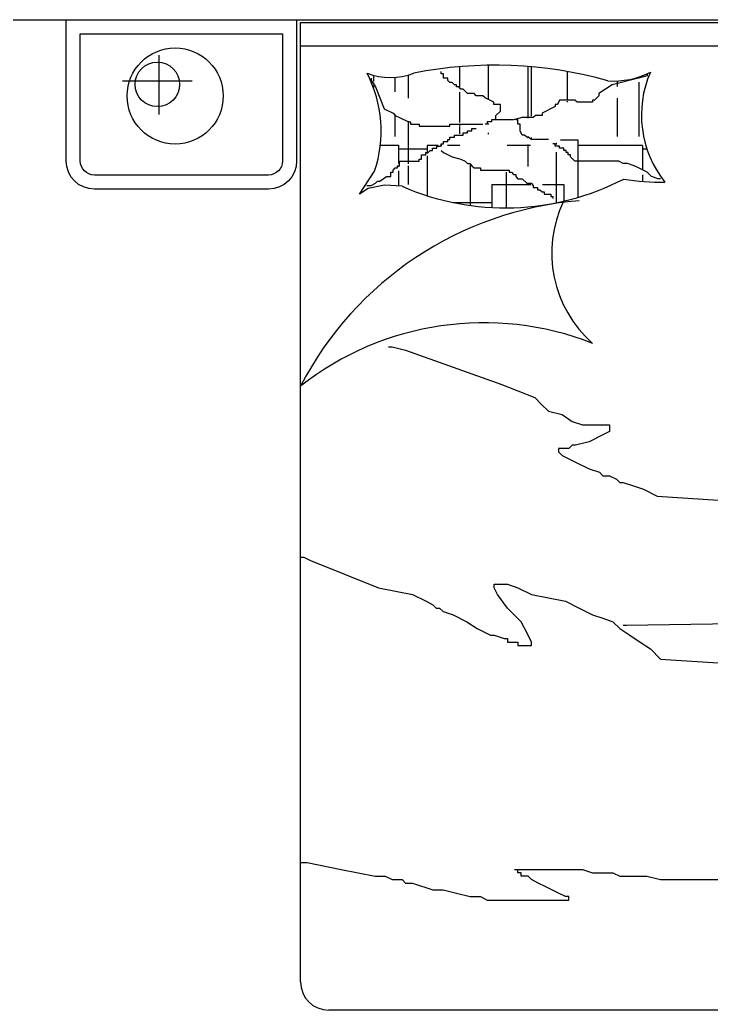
# Model space of a CAD drawing. Header units: inches. Extents: x 9.7 to 52.2, y 13.1 to 37.9.
# Drawn here: x 43.298 to 44.768, y 22.905 to 25.011 of the extents above; entities that cross this region are included whole.
import ezdxf

# ---------------------------------------------------------------- set-up
doc = ezdxf.new("R2010")
doc.units = ezdxf.units.IN
doc.header["$MEASUREMENT"] = 0
for name, color, linetype in [('02', 2, 'Continuous'), ('1', 1, 'Continuous'), ('8', 8, 'Continuous')]:
    doc.layers.add(name, color=color, linetype=linetype)

msp = doc.modelspace()

# ---------------------------------------------------------------- hatches: boundary and pattern name
at = {"layer": '8'}
h = msp.add_hatch(dxfattribs=at)
h.set_pattern_fill('AR-RSHKE', color=256, scale=0.0006000000000000001, angle=89.99999999999997, style=0)
h.set_pattern_definition([(1.141148232392281e-14, (25.251210060037, 33.15617860860151), (0.3886200000000002, -0.1828799999999998), [0.09144000000000001, -0.0762, 0.10668, -0.04572, 0.13716, -0.06095999999999999]), (1.141148232392281e-14, (25.34265006014265, 33.14855860861211), (0.3886200000000002, -0.1828799999999998), [0.0762, -0.28956, 0.06095999999999999, -0.09144000000000001]), (1.141148232392281e-14, (25.52553006012112, 33.16760860860016), (0.3886200000000002, -0.1828799999999998), [0.04572, -0.47244]), (270, (25.251210060037, 33.15617860860151), (-0.12954, -0.1828800000000001), [0.17526, -0.55626]), (270, (25.34265006014265, 33.15617860860151), (-0.12954, -0.1828800000000001), [0.17145, -0.5600700000000001]), (270, (25.41885006015308, 33.15617860860151), (-0.12954, -0.1828800000000001), [0.16002, -0.5715]), (270, (25.52553006012112, 33.16760860860016), (-0.12954, -0.1828800000000001), [0.17526, -0.55626]), (270, (25.57125006017394, 33.16760860860016), (-0.12954, -0.1828800000000001), [0.17526, -0.55626]), (270, (25.70841006009959, 33.15617860860151), (-0.12954, -0.1828800000000001), [0.16764, -0.56388])])
edge = h.paths.add_edge_path()
edge.add_arc((44.84833360539869, 24.80821382537328), 0.22898717156416, 156.4955761340644, 218.5328543897972)
edge.add_arc((44.66248632508449, 25.15001146787039), 0.4844948765050229, 260.41640898524986, 270.7949399947196, ccw=False)
edge.add_arc((44.33009624697387, 25.15765964265232), 0.5467743234343024, 246.3558376614891, 297.41214164755365, ccw=False)
edge.add_line((44.11080954742737, 24.65678490361391), (44.07331298624285, 24.65887133026921))
edge.add_line((44.07331298624285, 24.65887133026921), (44.03856310906939, 24.65192832491379))
edge.add_line((44.03856310906939, 24.65192832491379), (44.02002979984626, 24.64035672322574))
edge.add_line((44.02002979984626, 24.64035672322574), (44.05246306007847, 24.6889576128808))
edge.add_arc((43.79958290846206, 24.77404551194126), 0.2668113970861394, 341.403190127787, 387.5004724384931)
edge.add_arc((44.08605456638269, 25.02480026247871), 0.1369328802644937, 248.6698906550496, 291.3301093449504)
edge.add_arc((44.30806161167219, 24.02877502525302), 0.8853792980309607, 74.27644008977182, 101.2150347742093, ccw=False)
edge.add_arc((44.55995301047459, 25.05238060634951), 0.1717734835194658, 266.0084961355305, 297.1532627849878)
edge = h.paths.add_edge_path(flags=16)
edge.add_line((44.19392967137627, 24.89592806215591), (44.19392967137627, 24.90057986317628))
edge.add_line((44.19858616224609, 24.89592806215591), (44.19392967137627, 24.89592806215591))
edge.add_line((44.19858616224609, 24.88662446011516), (44.19858616224609, 24.89592806215591))
edge.add_line((44.20789914421857, 24.88662446011516), (44.19858616224609, 24.88662446011516))
edge.add_line((44.20789914421857, 24.88197265909479), (44.20789914421857, 24.88662446011516))
edge.add_line((44.21255563532122, 24.87732085805986), (44.20789914421857, 24.88197265909479))
edge.add_line((44.21721212619104, 24.87732085805986), (44.21255563532122, 24.87732085805986))
edge.add_line((44.22186849296212, 24.87266905703949), (44.21721212619104, 24.87732085805986))
edge.add_line((44.22652498383194, 24.87266905703949), (44.22186849296212, 24.87266905703949))
edge.add_line((44.22652498383194, 24.86801725601912), (44.22652498383194, 24.87266905703949))
edge.add_line((44.23118147493459, 24.86801725601912), (44.22652498383194, 24.86801725601912))
edge.add_line((44.23583796580441, 24.86336545499875), (44.23118147493459, 24.86801725601912))
edge.add_line((44.24049445690707, 24.86336545499875), (44.23583796580441, 24.86336545499875))
edge.add_line((44.24980743887954, 24.854061852958), (44.24049445690707, 24.86336545499875))
edge.add_line((44.26377691172183, 24.854061852958), (44.24980743887954, 24.854061852958))
edge.add_line((44.26843340282448, 24.84941005193763), (44.26377691172183, 24.854061852958))
edge.add_line((44.2824027513352, 24.84941005193763), (44.26843340282448, 24.84941005193763))
edge.add_line((44.28705924220503, 24.84475825091726), (44.2824027513352, 24.84941005193763))
edge.add_line((44.30568520614997, 24.83545464887651), (44.28705924220503, 24.84475825091726))
edge.add_line((44.30568520614997, 24.83080284785614), (44.30568520614997, 24.83545464887651))
edge.add_line((44.31965467922509, 24.83080284785614), (44.30568520614997, 24.83080284785614))
edge.add_line((44.31965467922509, 24.81684744478047), (44.31965467922509, 24.83080284785614))
edge.add_line((44.31034169725262, 24.80754384273972), (44.31965467922509, 24.81684744478047))
edge.add_line((44.31034169725262, 24.79824024069898), (44.31034169725262, 24.80754384273972))
edge.add_line((44.43141021423161, 24.6354271310622), (44.43141021423161, 24.63077533004183))
edge.add_line((44.42675372312896, 24.6354271310622), (44.43141021423161, 24.6354271310622))
edge.add_line((44.42675372312896, 24.64007893208258), (44.42675372312896, 24.6354271310622))
edge.add_line((44.41278425028667, 24.64007893208258), (44.42675372312896, 24.64007893208258))
edge.add_line((44.41278425028667, 24.64473073310295), (44.41278425028667, 24.64007893208258))
edge.add_line((44.40812775918402, 24.64473073310295), (44.41278425028667, 24.64473073310295))
edge.add_line((44.4034712683142, 24.64938253412332), (44.40812775918402, 24.64473073310295))
edge.add_line((44.39881477721155, 24.64938253412332), (44.4034712683142, 24.64938253412332))
edge.add_line((44.39881477721155, 24.6540343351437), (44.39881477721155, 24.64938253412332))
edge.add_line((44.38950191957064, 24.6540343351437), (44.39881477721155, 24.6540343351437))
edge.add_line((44.38950191957064, 24.65868613616407), (44.38950191957064, 24.6540343351437))
edge.add_line((44.38484542870082, 24.66333793718444), (44.38950191957064, 24.65868613616407))
edge.add_line((44.37553244672835, 24.66333793718444), (44.38484542870082, 24.66333793718444))
edge.add_line((44.36621946475588, 24.67264153922519), (44.37553244672835, 24.66333793718444))
edge.add_line((44.35690648278341, 24.67264153922519), (44.36621946475588, 24.67264153922519))
edge.add_line((44.35224999168076, 24.67729334024556), (44.35690648278341, 24.67264153922519))
edge.add_line((44.35224999168076, 24.68194514126593), (44.35224999168076, 24.67729334024556))
edge.add_line((44.34759350081094, 24.68194514126593), (44.35224999168076, 24.68194514126593))
edge.add_line((44.34293700970829, 24.6865969422863), (44.34759350081094, 24.68194514126593))
edge.add_line((44.33828051883847, 24.6865969422863), (44.34293700970829, 24.6865969422863))
edge.add_line((44.33828051883847, 24.69124874330668), (44.33828051883847, 24.6865969422863))
edge.add_line((44.27774638479695, 24.69124874330668), (44.33828051883847, 24.69124874330668))
edge.add_line((44.27774638479695, 24.69590054432705), (44.27774638479695, 24.69124874330668))
edge.add_line((44.26377691172183, 24.69590054432705), (44.27774638479695, 24.69590054432705))
edge.add_line((44.25912042085201, 24.7005524192566), (44.26377691172183, 24.69590054432705))
edge.add_line((44.25446392974936, 24.70520422027697), (44.25912042085201, 24.7005524192566))
edge.add_line((44.24980743887954, 24.70520422027697), (44.25446392974936, 24.70520422027697))
edge.add_line((44.24515094777689, 24.70985602129734), (44.24980743887954, 24.70520422027697))
edge.add_line((44.23583796580441, 24.71450782231772), (44.24515094777689, 24.70985602129734))
edge.add_line((44.21721212619104, 24.71915962333809), (44.23583796580441, 24.71450782231772))
edge.add_line((44.19858616224609, 24.72846322537884), (44.21721212619104, 24.71915962333809))
edge.add_line((44.19392967137627, 24.73311502639921), (44.19858616224609, 24.72846322537884))
edge.add_line((44.35690648278341, 24.79824024069898), (44.35224999168076, 24.79824024069898))
edge.add_line((44.35690648278341, 24.78893663865823), (44.35690648278341, 24.79824024069898))
edge.add_line((44.36156297365323, 24.78893663865823), (44.35690648278341, 24.78893663865823))
edge.add_line((44.36156297365323, 24.77498123559711), (44.36156297365323, 24.78893663865823))
edge.add_line((44.36621946475588, 24.76567763355637), (44.36156297365323, 24.77498123559711))
edge.add_line((44.3708759556257, 24.76567763355637), (44.36621946475588, 24.76567763355637))
edge.add_line((44.37553244672835, 24.761025832536), (44.3708759556257, 24.76567763355637))
edge.add_line((44.38018893759817, 24.761025832536), (44.37553244672835, 24.761025832536))
edge.add_line((44.38484542870082, 24.75637403151562), (44.38018893759817, 24.761025832536))
edge.add_line((44.42209723225914, 24.75637403151562), (44.38484542870082, 24.75637403151562))
edge.add_line((44.29171573330768, 24.78893663865823), (44.28705924220503, 24.78893663865823))
edge.add_line((44.29171573330768, 24.7935884396786), (44.29171573330768, 24.78893663865823))
edge.add_line((44.30102871528015, 24.7935884396786), (44.29171573330768, 24.7935884396786))
edge.add_line((44.30102871528015, 24.79824024069898), (44.30102871528015, 24.7935884396786))
edge.add_line((44.34759350081094, 24.79824024069898), (44.30102871528015, 24.79824024069898))
edge.add_line((44.36621946475588, 24.80289204171935), (44.34759350081094, 24.79824024069898))
edge.add_line((44.38950191957064, 24.80289204171935), (44.36621946475588, 24.80289204171935))
edge.add_line((44.39415841067329, 24.80754384273972), (44.38950191957064, 24.80289204171935))
edge.add_line((44.40812775918402, 24.80754384273972), (44.39415841067329, 24.80754384273972))
edge.add_line((44.40812775918402, 24.8121956437601), (44.40812775918402, 24.80754384273972))
edge.add_line((44.43606670510143, 24.82615104683576), (44.40812775918402, 24.8121956437601))
edge.add_line((44.43606670510143, 24.83080284785614), (44.43606670510143, 24.82615104683576))
edge.add_line((44.44072319620408, 24.83080284785614), (44.43606670510143, 24.83080284785614))
edge.add_line((44.4453796870739, 24.84010644989688), (44.44072319620408, 24.83080284785614))
edge.add_line((44.47797499952957, 24.84010644989688), (44.4453796870739, 24.84010644989688))
edge.add_line((44.48263149063222, 24.83545464887651), (44.47797499952957, 24.84010644989688))
edge.add_line((44.51522680308789, 24.83545464887651), (44.48263149063222, 24.83545464887651))
edge.add_line((44.51522680308789, 24.84010644989688), (44.51522680308789, 24.83545464887651))
edge.add_line((44.51988329419054, 24.84010644989688), (44.51522680308789, 24.84010644989688))
edge.add_line((44.52919627616301, 24.84941005193763), (44.51988329419054, 24.84010644989688))
edge.add_line((44.52919627616301, 24.854061852958), (44.52919627616301, 24.84941005193763))
edge.add_line((44.55713522208043, 24.87266905703949), (44.52919627616301, 24.854061852958))
edge.add_line((44.61301298935086, 24.88662446011516), (44.55713522208043, 24.87266905703949))
edge.add_line((44.6316389532958, 24.89127626113553), (44.61301298935086, 24.88662446011516))
edge.add_line((44.6316389532958, 24.89592806215591), (44.6316389532958, 24.89127626113553))
edge.add_line((44.43606670510143, 24.74707042947488), (44.43141021423161, 24.74707042947488))
edge.add_line((44.43606670510143, 24.74241862845451), (44.43606670510143, 24.74707042947488))
edge.add_line((44.4453796870739, 24.74241862845451), (44.43606670510143, 24.74241862845451))
edge.add_line((44.4453796870739, 24.73776682741958), (44.4453796870739, 24.74241862845451))
edge.add_line((44.45469266904637, 24.73776682741958), (44.4453796870739, 24.73776682741958))
edge.add_line((44.45469266904637, 24.73311502639921), (44.45469266904637, 24.73776682741958))
edge.add_line((44.45934903558463, 24.73311502639921), (44.45469266904637, 24.73311502639921))
edge.add_line((44.45934903558463, 24.72846322537884), (44.45934903558463, 24.73311502639921))
edge.add_line((44.46400552668728, 24.72846322537884), (44.45934903558463, 24.72846322537884))
edge.add_line((44.46400552668728, 24.72381142435846), (44.46400552668728, 24.72846322537884))
edge.add_line((44.4686620175571, 24.72381142435846), (44.46400552668728, 24.72381142435846))
edge.add_line((44.4686620175571, 24.71915962333809), (44.4686620175571, 24.72381142435846))
edge.add_line((44.47797499952957, 24.70985602129734), (44.4686620175571, 24.71915962333809))
edge.add_line((44.57110469492272, 24.70985602129734), (44.47797499952957, 24.70985602129734))
edge.add_line((44.58041755256362, 24.70520422027697), (44.57110469492272, 24.70985602129734))
edge.add_line((44.58973053453609, 24.70520422027697), (44.58041755256362, 24.70520422027697))
edge.add_line((44.60370000761122, 24.7005524192566), (44.58973053453609, 24.70520422027697))
edge.add_line((44.61301298935086, 24.69590054432705), (44.60370000761122, 24.7005524192566))
edge.add_line((44.6316389532958, 24.6865969422863), (44.61301298935086, 24.69590054432705))
edge.add_line((44.63629532006689, 24.68194514126593), (44.6316389532958, 24.6865969422863))
edge.add_line((44.64095181093671, 24.67729334024556), (44.63629532006689, 24.68194514126593))
edge.add_line((44.65492128401183, 24.67264153922519), (44.64095181093671, 24.67729334024556))
edge.add_line((44.65957777488165, 24.67264153922519), (44.65492128401183, 24.67264153922519))
edge.add_line((44.21255563532122, 24.78893663865823), (44.2824027513352, 24.78893663865823))
edge.add_line((44.21255563532122, 24.78428483763786), (44.21255563532122, 24.78893663865823))
edge.add_line((44.14736488584548, 24.78428483763786), (44.21255563532122, 24.78428483763786))
edge.add_line((44.14736488584548, 24.78893663865823), (44.14736488584548, 24.78428483763786))
edge.add_line((44.12873892190054, 24.78893663865823), (44.14736488584548, 24.78893663865823))
edge.add_line((44.12873892190054, 24.7935884396786), (44.12873892190054, 24.78893663865823))
edge.add_line((44.12408243103072, 24.7935884396786), (44.12873892190054, 24.7935884396786))
edge.add_line((44.10545646708578, 24.80289204171935), (44.12408243103072, 24.7935884396786))
edge.add_line((44.09614360944487, 24.80754384273972), (44.10545646708578, 24.80289204171935))
edge.add_line((44.09148711834222, 24.8121956437601), (44.09614360944487, 24.80754384273972))
edge.add_line((44.07286115439728, 24.82149924580084), (44.09148711834222, 24.8121956437601))
edge.add_line((44.05423519045234, 24.86801725601912), (44.07286115439728, 24.82149924580084))
edge.add_line((44.04492220847987, 24.88197265909479), (44.05423519045234, 24.86801725601912))
edge.add_line((44.04492220847987, 24.88662446011516), (44.04492220847987, 24.88197265909479))
edge.add_line((44.25912042085201, 24.77963303661749), (44.26843340282448, 24.77963303661749))
edge.add_line((44.25912042085201, 24.77498123559711), (44.25912042085201, 24.77963303661749))
edge.add_line((44.24980743887954, 24.77498123559711), (44.25912042085201, 24.77498123559711))
edge.add_line((44.24980743887954, 24.77032943457674), (44.24980743887954, 24.77498123559711))
edge.add_line((44.24049445690707, 24.77032943457674), (44.24980743887954, 24.77032943457674))
edge.add_line((44.24049445690707, 24.76567763355637), (44.24049445690707, 24.77032943457674))
edge.add_line((44.22186849296212, 24.76567763355637), (44.24049445690707, 24.76567763355637))
edge.add_line((44.22186849296212, 24.761025832536), (44.22186849296212, 24.76567763355637))
edge.add_line((44.21255563532122, 24.761025832536), (44.22186849296212, 24.761025832536))
edge.add_line((44.21255563532122, 24.75637403151562), (44.21255563532122, 24.761025832536))
edge.add_line((44.20789914421857, 24.75637403151562), (44.21255563532122, 24.75637403151562))
edge.add_line((44.20789914421857, 24.75172223049525), (44.20789914421857, 24.75637403151562))
edge.add_line((44.19858616224609, 24.75172223049525), (44.20789914421857, 24.75172223049525))
edge.add_line((44.19858616224609, 24.74707042947488), (44.19858616224609, 24.75172223049525))
edge.add_line((44.19392967137627, 24.74707042947488), (44.19858616224609, 24.74707042947488))
edge.add_line((44.19392967137627, 24.74241862845451), (44.19392967137627, 24.74707042947488))
edge.add_line((44.1846166894038, 24.74241862845451), (44.19392967137627, 24.74241862845451))
edge.add_line((44.1846166894038, 24.73776682741958), (44.1846166894038, 24.74241862845451))
edge.add_line((44.17530370743133, 24.73776682741958), (44.1846166894038, 24.73776682741958))
edge.add_line((44.17530370743133, 24.73311502639921), (44.17530370743133, 24.73776682741958))
edge.add_line((44.17064721632868, 24.73311502639921), (44.17530370743133, 24.73311502639921))
edge.add_line((44.16599072545886, 24.72846322537884), (44.17064721632868, 24.73311502639921))
edge.add_line((44.16133423435621, 24.72846322537884), (44.16599072545886, 24.72846322537884))
edge.add_line((44.16133423435621, 24.72381142435846), (44.16133423435621, 24.72846322537884))
edge.add_line((44.15202137694813, 24.72381142435846), (44.16133423435621, 24.72381142435846))
edge.add_line((44.15202137694813, 24.71450782231772), (44.15202137694813, 24.72381142435846))
edge.add_line((44.14736488584548, 24.71450782231772), (44.15202137694813, 24.71450782231772))
edge.add_line((44.14736488584548, 24.70985602129734), (44.14736488584548, 24.71450782231772))
edge.add_line((44.10545646708578, 24.70985602129734), (44.14736488584548, 24.70985602129734))
edge.add_line((44.10545646708578, 24.7005524192566), (44.10545646708578, 24.70985602129734))
edge.add_line((44.10080010031469, 24.7005524192566), (44.10545646708578, 24.7005524192566))
edge.add_line((44.10080010031469, 24.69590054432705), (44.10080010031469, 24.7005524192566))
edge.add_line((44.09614360944487, 24.69590054432705), (44.10080010031469, 24.69590054432705))
edge.add_line((44.09148711834222, 24.69124874330668), (44.09614360944487, 24.69590054432705))
edge.add_line((44.09148711834222, 24.6865969422863), (44.09148711834222, 24.69124874330668))
edge.add_line((44.0868306274724, 24.6865969422863), (44.09148711834222, 24.6865969422863))
edge.add_line((44.0868306274724, 24.67729334024556), (44.0868306274724, 24.6865969422863))
edge.add_line((44.07751764549993, 24.67729334024556), (44.0868306274724, 24.67729334024556))
edge.add_line((44.06354817242481, 24.66798973820481), (44.07751764549993, 24.67729334024556))
edge.add_line((44.05889168155499, 24.66798973820481), (44.06354817242481, 24.66798973820481))
edge.add_line((44.05423519045234, 24.66333793718444), (44.05889168155499, 24.66798973820481))
edge.add_line((44.04492220847987, 24.65868613616407), (44.05423519045234, 24.66333793718444))
edge.add_line((44.03560935083896, 24.65868613616407), (44.04492220847987, 24.65868613616407))
h = msp.add_hatch(dxfattribs=at)
h.set_pattern_fill('AR-RSHKE', color=256, scale=0.002, angle=89.99999999999997, style=0)
h.set_pattern_definition([(1.141148232392281e-14, (25.251210060037, 33.15617860860151), (1.295400000000001, -0.6095999999999993), [0.3048, -0.254, 0.3556000000000001, -0.1524, 0.4572000000000001, -0.2032]), (1.141148232392281e-14, (25.55601006007873, 33.13077860860288), (1.295400000000001, -0.6095999999999993), [0.254, -0.9652000000000002, 0.2032, -0.3048]), (1.141148232392281e-14, (26.16561006016217, 33.19427860860672), (1.295400000000001, -0.6095999999999993), [0.1524, -1.5748]), (270, (25.251210060037, 33.15617860860151), (-0.4317999999999996, -0.6096000000000004), [0.5842, -1.8542]), (270, (25.55601006007873, 33.15617860860151), (-0.4317999999999996, -0.6096000000000004), [0.5715, -1.8669]), (270, (25.81001006003589, 33.15617860860151), (-0.4317999999999996, -0.6096000000000004), [0.5334, -1.905]), (270, (26.16561006016217, 33.19427860860672), (-0.4317999999999996, -0.6096000000000004), [0.5842, -1.8542]), (270, (26.31801006018303, 33.19427860860672), (-0.4317999999999996, -0.6096000000000004), [0.5842, -1.8542]), (270, (26.77521006001279, 33.15617860860151), (-0.4317999999999996, -0.6096000000000004), [0.5588000000000001, -1.8796])])
edge = h.paths.add_edge_path()
edge.add_arc((44.84833360539869, 24.80821382537328), 0.22898717156416, 156.4955761340644, 218.5328543897972)
edge.add_arc((44.66248632508449, 25.15001146787039), 0.4844948765050229, 260.41640898524986, 270.7949399947196, ccw=False)
edge.add_arc((44.33009624697387, 25.15765964265232), 0.5467743234343024, 246.3558376614891, 297.41214164755365, ccw=False)
edge.add_line((44.11080954742737, 24.65678490361391), (44.07331298624285, 24.65887133026921))
edge.add_line((44.07331298624285, 24.65887133026921), (44.03856310906939, 24.65192832491379))
edge.add_line((44.03856310906939, 24.65192832491379), (44.02002979984626, 24.64035672322574))
edge.add_line((44.02002979984626, 24.64035672322574), (44.05246306007847, 24.6889576128808))
edge.add_arc((43.79958290846206, 24.77404551194126), 0.2668113970861394, 341.403190127787, 387.5004724384931)
edge.add_arc((44.08605456638269, 25.02480026247871), 0.1369328802644937, 248.6698906550496, 291.3301093449504)
edge.add_arc((44.30806161167219, 24.02877502525302), 0.8853792980309607, 74.27644008977182, 101.2150347742093, ccw=False)
edge.add_arc((44.55995301047459, 25.05238060634951), 0.1717734835194658, 266.0084961355305, 297.1532627849878)
edge = h.paths.add_edge_path(flags=16)
edge.add_line((44.20789914421857, 24.88197265909479), (44.20789914421857, 24.88662446011516))
edge.add_line((44.21255563532122, 24.87732085805986), (44.20789914421857, 24.88197265909479))
edge.add_line((44.21721212619104, 24.87732085805986), (44.21255563532122, 24.87732085805986))
edge.add_line((44.22186849296212, 24.87266905703949), (44.21721212619104, 24.87732085805986))
edge.add_line((44.22652498383194, 24.87266905703949), (44.22186849296212, 24.87266905703949))
edge.add_line((44.22652498383194, 24.86801725601912), (44.22652498383194, 24.87266905703949))
edge.add_line((44.23118147493459, 24.86801725601912), (44.22652498383194, 24.86801725601912))
edge.add_line((44.23583796580441, 24.86336545499875), (44.23118147493459, 24.86801725601912))
edge.add_line((44.24049445690707, 24.86336545499875), (44.23583796580441, 24.86336545499875))
edge.add_line((44.24980743887954, 24.854061852958), (44.24049445690707, 24.86336545499875))
edge.add_line((44.26377691172183, 24.854061852958), (44.24980743887954, 24.854061852958))
edge.add_line((44.26843340282448, 24.84941005193763), (44.26377691172183, 24.854061852958))
edge.add_line((44.2824027513352, 24.84941005193763), (44.26843340282448, 24.84941005193763))
edge.add_line((44.28705924220503, 24.84475825091726), (44.2824027513352, 24.84941005193763))
edge.add_line((44.30568520614997, 24.83545464887651), (44.28705924220503, 24.84475825091726))
edge.add_line((44.30568520614997, 24.83080284785614), (44.30568520614997, 24.83545464887651))
edge.add_line((44.31965467922509, 24.83080284785614), (44.30568520614997, 24.83080284785614))
edge.add_line((44.31965467922509, 24.81684744478047), (44.31965467922509, 24.83080284785614))
edge.add_line((44.31034169725262, 24.80754384273972), (44.31965467922509, 24.81684744478047))
edge.add_line((44.31034169725262, 24.79824024069898), (44.31034169725262, 24.80754384273972))
edge.add_line((44.43141021423161, 24.6354271310622), (44.43141021423161, 24.63077533004183))
edge.add_line((44.42675372312896, 24.6354271310622), (44.43141021423161, 24.6354271310622))
edge.add_line((44.42675372312896, 24.64007893208258), (44.42675372312896, 24.6354271310622))
edge.add_line((44.41278425028667, 24.64007893208258), (44.42675372312896, 24.64007893208258))
edge.add_line((44.41278425028667, 24.64473073310295), (44.41278425028667, 24.64007893208258))
edge.add_line((44.40812775918402, 24.64473073310295), (44.41278425028667, 24.64473073310295))
edge.add_line((44.4034712683142, 24.64938253412332), (44.40812775918402, 24.64473073310295))
edge.add_line((44.39881477721155, 24.64938253412332), (44.4034712683142, 24.64938253412332))
edge.add_line((44.39881477721155, 24.6540343351437), (44.39881477721155, 24.64938253412332))
edge.add_line((44.38950191957064, 24.6540343351437), (44.39881477721155, 24.6540343351437))
edge.add_line((44.38950191957064, 24.65868613616407), (44.38950191957064, 24.6540343351437))
edge.add_line((44.38484542870082, 24.66333793718444), (44.38950191957064, 24.65868613616407))
edge.add_line((44.37553244672835, 24.66333793718444), (44.38484542870082, 24.66333793718444))
edge.add_line((44.36621946475588, 24.67264153922519), (44.37553244672835, 24.66333793718444))
edge.add_line((44.35690648278341, 24.67264153922519), (44.36621946475588, 24.67264153922519))
edge.add_line((44.35224999168076, 24.67729334024556), (44.35690648278341, 24.67264153922519))
edge.add_line((44.35224999168076, 24.68194514126593), (44.35224999168076, 24.67729334024556))
edge.add_line((44.34759350081094, 24.68194514126593), (44.35224999168076, 24.68194514126593))
edge.add_line((44.34293700970829, 24.6865969422863), (44.34759350081094, 24.68194514126593))
edge.add_line((44.33828051883847, 24.6865969422863), (44.34293700970829, 24.6865969422863))
edge.add_line((44.33828051883847, 24.69124874330668), (44.33828051883847, 24.6865969422863))
edge.add_line((44.27774638479695, 24.69124874330668), (44.33828051883847, 24.69124874330668))
edge.add_line((44.27774638479695, 24.69590054432705), (44.27774638479695, 24.69124874330668))
edge.add_line((44.26377691172183, 24.69590054432705), (44.27774638479695, 24.69590054432705))
edge.add_line((44.25912042085201, 24.7005524192566), (44.26377691172183, 24.69590054432705))
edge.add_line((44.25446392974936, 24.70520422027697), (44.25912042085201, 24.7005524192566))
edge.add_line((44.24980743887954, 24.70520422027697), (44.25446392974936, 24.70520422027697))
edge.add_line((44.24515094777689, 24.70985602129734), (44.24980743887954, 24.70520422027697))
edge.add_line((44.23583796580441, 24.71450782231772), (44.24515094777689, 24.70985602129734))
edge.add_line((44.21721212619104, 24.71915962333809), (44.23583796580441, 24.71450782231772))
edge.add_line((44.19858616224609, 24.72846322537884), (44.21721212619104, 24.71915962333809))
edge.add_line((44.19392967137627, 24.73311502639921), (44.19858616224609, 24.72846322537884))
edge.add_line((44.35690648278341, 24.79824024069898), (44.35224999168076, 24.79824024069898))
edge.add_line((44.35690648278341, 24.78893663865823), (44.35690648278341, 24.79824024069898))
edge.add_line((44.36156297365323, 24.78893663865823), (44.35690648278341, 24.78893663865823))
edge.add_line((44.36156297365323, 24.77498123559711), (44.36156297365323, 24.78893663865823))
edge.add_line((44.36621946475588, 24.76567763355637), (44.36156297365323, 24.77498123559711))
edge.add_line((44.3708759556257, 24.76567763355637), (44.36621946475588, 24.76567763355637))
edge.add_line((44.37553244672835, 24.761025832536), (44.3708759556257, 24.76567763355637))
edge.add_line((44.38018893759817, 24.761025832536), (44.37553244672835, 24.761025832536))
edge.add_line((44.38484542870082, 24.75637403151562), (44.38018893759817, 24.761025832536))
edge.add_line((44.42209723225914, 24.75637403151562), (44.38484542870082, 24.75637403151562))
edge.add_line((44.29171573330768, 24.78893663865823), (44.28705924220503, 24.78893663865823))
edge.add_line((44.29171573330768, 24.7935884396786), (44.29171573330768, 24.78893663865823))
edge.add_line((44.30102871528015, 24.7935884396786), (44.29171573330768, 24.7935884396786))
edge.add_line((44.30102871528015, 24.79824024069898), (44.30102871528015, 24.7935884396786))
edge.add_line((44.34759350081094, 24.79824024069898), (44.30102871528015, 24.79824024069898))
edge.add_line((44.36621946475588, 24.80289204171935), (44.34759350081094, 24.79824024069898))
edge.add_line((44.38950191957064, 24.80289204171935), (44.36621946475588, 24.80289204171935))
edge.add_line((44.39415841067329, 24.80754384273972), (44.38950191957064, 24.80289204171935))
edge.add_line((44.40812775918402, 24.80754384273972), (44.39415841067329, 24.80754384273972))
edge.add_line((44.40812775918402, 24.8121956437601), (44.40812775918402, 24.80754384273972))
edge.add_line((44.43606670510143, 24.82615104683576), (44.40812775918402, 24.8121956437601))
edge.add_line((44.43606670510143, 24.83080284785614), (44.43606670510143, 24.82615104683576))
edge.add_line((44.44072319620408, 24.83080284785614), (44.43606670510143, 24.83080284785614))
edge.add_line((44.4453796870739, 24.84010644989688), (44.44072319620408, 24.83080284785614))
edge.add_line((44.47797499952957, 24.84010644989688), (44.4453796870739, 24.84010644989688))
edge.add_line((44.48263149063222, 24.83545464887651), (44.47797499952957, 24.84010644989688))
edge.add_line((44.51522680308789, 24.83545464887651), (44.48263149063222, 24.83545464887651))
edge.add_line((44.51522680308789, 24.84010644989688), (44.51522680308789, 24.83545464887651))
edge.add_line((44.51988329419054, 24.84010644989688), (44.51522680308789, 24.84010644989688))
edge.add_line((44.52919627616301, 24.84941005193763), (44.51988329419054, 24.84010644989688))
edge.add_line((44.52919627616301, 24.854061852958), (44.52919627616301, 24.84941005193763))
edge.add_line((44.55713522208043, 24.87266905703949), (44.52919627616301, 24.854061852958))
edge.add_line((44.61301298935086, 24.88662446011516), (44.55713522208043, 24.87266905703949))
edge.add_line((44.43606670510143, 24.74707042947488), (44.43141021423161, 24.74707042947488))
edge.add_line((44.43606670510143, 24.74241862845451), (44.43606670510143, 24.74707042947488))
edge.add_line((44.4453796870739, 24.74241862845451), (44.43606670510143, 24.74241862845451))
edge.add_line((44.4453796870739, 24.73776682741958), (44.4453796870739, 24.74241862845451))
edge.add_line((44.45469266904637, 24.73776682741958), (44.4453796870739, 24.73776682741958))
edge.add_line((44.45469266904637, 24.73311502639921), (44.45469266904637, 24.73776682741958))
edge.add_line((44.45934903558463, 24.73311502639921), (44.45469266904637, 24.73311502639921))
edge.add_line((44.45934903558463, 24.72846322537884), (44.45934903558463, 24.73311502639921))
edge.add_line((44.46400552668728, 24.72846322537884), (44.45934903558463, 24.72846322537884))
edge.add_line((44.46400552668728, 24.72381142435846), (44.46400552668728, 24.72846322537884))
edge.add_line((44.4686620175571, 24.72381142435846), (44.46400552668728, 24.72381142435846))
edge.add_line((44.4686620175571, 24.71915962333809), (44.4686620175571, 24.72381142435846))
edge.add_line((44.47797499952957, 24.70985602129734), (44.4686620175571, 24.71915962333809))
edge.add_line((44.57110469492272, 24.70985602129734), (44.47797499952957, 24.70985602129734))
edge.add_line((44.58041755256362, 24.70520422027697), (44.57110469492272, 24.70985602129734))
edge.add_line((44.58973053453609, 24.70520422027697), (44.58041755256362, 24.70520422027697))
edge.add_line((44.60370000761122, 24.7005524192566), (44.58973053453609, 24.70520422027697))
edge.add_line((44.61301298935086, 24.69590054432705), (44.60370000761122, 24.7005524192566))
edge.add_line((44.6316389532958, 24.6865969422863), (44.61301298935086, 24.69590054432705))
edge.add_line((44.63629532006689, 24.68194514126593), (44.6316389532958, 24.6865969422863))
edge.add_line((44.64095181093671, 24.67729334024556), (44.63629532006689, 24.68194514126593))
edge.add_line((44.65492128401183, 24.67264153922519), (44.64095181093671, 24.67729334024556))
edge.add_line((44.65957777488165, 24.67264153922519), (44.65492128401183, 24.67264153922519))
edge.add_line((44.21255563532122, 24.78893663865823), (44.2824027513352, 24.78893663865823))
edge.add_line((44.21255563532122, 24.78428483763786), (44.21255563532122, 24.78893663865823))
edge.add_line((44.14736488584548, 24.78428483763786), (44.21255563532122, 24.78428483763786))
edge.add_line((44.14736488584548, 24.78893663865823), (44.14736488584548, 24.78428483763786))
edge.add_line((44.12873892190054, 24.78893663865823), (44.14736488584548, 24.78893663865823))
edge.add_line((44.12873892190054, 24.7935884396786), (44.12873892190054, 24.78893663865823))
edge.add_line((44.12408243103072, 24.7935884396786), (44.12873892190054, 24.7935884396786))
edge.add_line((44.10545646708578, 24.80289204171935), (44.12408243103072, 24.7935884396786))
edge.add_line((44.09614360944487, 24.80754384273972), (44.10545646708578, 24.80289204171935))
edge.add_line((44.09148711834222, 24.8121956437601), (44.09614360944487, 24.80754384273972))
edge.add_line((44.07286115439728, 24.82149924580084), (44.09148711834222, 24.8121956437601))
edge.add_line((44.05423519045234, 24.86801725601912), (44.07286115439728, 24.82149924580084))
edge.add_line((44.04492220847987, 24.88197265909479), (44.05423519045234, 24.86801725601912))
edge.add_line((44.04492220847987, 24.88662446011516), (44.04492220847987, 24.88197265909479))
edge.add_line((44.25912042085201, 24.77963303661749), (44.26843340282448, 24.77963303661749))
edge.add_line((44.25912042085201, 24.77498123559711), (44.25912042085201, 24.77963303661749))
edge.add_line((44.24980743887954, 24.77498123559711), (44.25912042085201, 24.77498123559711))
edge.add_line((44.24980743887954, 24.77032943457674), (44.24980743887954, 24.77498123559711))
edge.add_line((44.24049445690707, 24.77032943457674), (44.24980743887954, 24.77032943457674))
edge.add_line((44.24049445690707, 24.76567763355637), (44.24049445690707, 24.77032943457674))
edge.add_line((44.22186849296212, 24.76567763355637), (44.24049445690707, 24.76567763355637))
edge.add_line((44.22186849296212, 24.761025832536), (44.22186849296212, 24.76567763355637))
edge.add_line((44.21255563532122, 24.761025832536), (44.22186849296212, 24.761025832536))
edge.add_line((44.21255563532122, 24.75637403151562), (44.21255563532122, 24.761025832536))
edge.add_line((44.20789914421857, 24.75637403151562), (44.21255563532122, 24.75637403151562))
edge.add_line((44.20789914421857, 24.75172223049525), (44.20789914421857, 24.75637403151562))
edge.add_line((44.19858616224609, 24.75172223049525), (44.20789914421857, 24.75172223049525))
edge.add_line((44.19858616224609, 24.74707042947488), (44.19858616224609, 24.75172223049525))
edge.add_line((44.19392967137627, 24.74707042947488), (44.19858616224609, 24.74707042947488))
edge.add_line((44.19392967137627, 24.74241862845451), (44.19392967137627, 24.74707042947488))
edge.add_line((44.1846166894038, 24.74241862845451), (44.19392967137627, 24.74241862845451))
edge.add_line((44.1846166894038, 24.73776682741958), (44.1846166894038, 24.74241862845451))
edge.add_line((44.17530370743133, 24.73776682741958), (44.1846166894038, 24.73776682741958))
edge.add_line((44.17530370743133, 24.73311502639921), (44.17530370743133, 24.73776682741958))
edge.add_line((44.17064721632868, 24.73311502639921), (44.17530370743133, 24.73311502639921))
edge.add_line((44.16599072545886, 24.72846322537884), (44.17064721632868, 24.73311502639921))
edge.add_line((44.16133423435621, 24.72846322537884), (44.16599072545886, 24.72846322537884))
edge.add_line((44.16133423435621, 24.72381142435846), (44.16133423435621, 24.72846322537884))
edge.add_line((44.15202137694813, 24.72381142435846), (44.16133423435621, 24.72381142435846))
edge.add_line((44.15202137694813, 24.71450782231772), (44.15202137694813, 24.72381142435846))
edge.add_line((44.14736488584548, 24.71450782231772), (44.15202137694813, 24.71450782231772))
edge.add_line((44.14736488584548, 24.70985602129734), (44.14736488584548, 24.71450782231772))
edge.add_line((44.10545646708578, 24.70985602129734), (44.14736488584548, 24.70985602129734))
edge.add_line((44.10545646708578, 24.7005524192566), (44.10545646708578, 24.70985602129734))
edge.add_line((44.10080010031469, 24.7005524192566), (44.10545646708578, 24.7005524192566))
edge.add_line((44.10080010031469, 24.69590054432705), (44.10080010031469, 24.7005524192566))
edge.add_line((44.09614360944487, 24.69590054432705), (44.10080010031469, 24.69590054432705))
edge.add_line((44.09148711834222, 24.69124874330668), (44.09614360944487, 24.69590054432705))
edge.add_line((44.09148711834222, 24.6865969422863), (44.09148711834222, 24.69124874330668))
edge.add_line((44.0868306274724, 24.6865969422863), (44.09148711834222, 24.6865969422863))
edge.add_line((44.0868306274724, 24.67729334024556), (44.0868306274724, 24.6865969422863))
edge.add_line((44.07751764549993, 24.67729334024556), (44.0868306274724, 24.67729334024556))
edge.add_line((44.06354817242481, 24.66798973820481), (44.07751764549993, 24.67729334024556))
edge.add_line((44.05889168155499, 24.66798973820481), (44.06354817242481, 24.66798973820481))
edge.add_line((44.05423519045234, 24.66333793718444), (44.05889168155499, 24.66798973820481))
edge.add_line((44.04492220847987, 24.65868613616407), (44.05423519045234, 24.66333793718444))
edge.add_line((44.03560935083896, 24.65868613616407), (44.04492220847987, 24.65868613616407))

# ---------------------------------------------------------------- linework, layer by layer
at = {"layer": '02'}
for p, q in [((43.89490972163275, 22.96533469463542), (43.89490972163275, 25.00533469464357)), ((43.89490972163275, 25.00533469464357), (45.69490972167932, 25.00533469464357)), ((43.89490972163275, 24.95533469464066), (45.69490972167932, 24.95533469464066)), ((43.59453489777751, 24.8091211858184), (43.59453489777751, 24.9357064560529)), ((44.04492220847987, 24.88662446011516), (44.04492220847987, 24.88197265909479)), ((44.19392967137627, 24.89592806215591), (44.19392967137627, 24.90057986317628)), ((44.19858616224609, 24.89592806215591), (44.19392967137627, 24.89592806215591)), ((44.19858616224609, 24.88662446011516), (44.19858616224609, 24.89592806215591)), ((44.20789914421857, 24.88662446011516), (44.19858616224609, 24.88662446011516)), ((44.20789914421857, 24.88197265909479), (44.20789914421857, 24.88662446011516)), ((44.61301298935086, 24.88662446011516), (44.55713522208043, 24.87266905703949)), ((44.6316389532958, 24.89127626113553), (44.61301298935086, 24.88662446011516)), ((44.6316389532958, 24.89592806215591), (44.6316389532958, 24.89127626113553)), ((43.51699445426583, 24.88091582662968), (43.66451061127827, 24.88091582662968)), ((44.04492220847987, 24.88197265909479), (44.05423519045234, 24.86801725601912)), ((44.05423519045234, 24.86801725601912), (44.07286115439728, 24.82149924580084)), ((44.21255563532122, 24.87732085805986), (44.20789914421857, 24.88197265909479)), ((44.21721212619104, 24.87732085805986), (44.21255563532122, 24.87732085805986)), ((44.22186849296212, 24.87266905703949), (44.21721212619104, 24.87732085805986)), ((44.22652498383194, 24.87266905703949), (44.22186849296212, 24.87266905703949)), ((44.22652498383194, 24.86801725601912), (44.22652498383194, 24.87266905703949)), ((44.23118147493459, 24.86801725601912), (44.22652498383194, 24.86801725601912)), ((44.23583796580441, 24.86336545499875), (44.23118147493459, 24.86801725601912)), ((44.55713522208043, 24.87266905703949), (44.52919627616301, 24.854061852958)), ((44.24049445690707, 24.86336545499875), (44.23583796580441, 24.86336545499875)), ((44.24980743887954, 24.854061852958), (44.24049445690707, 24.86336545499875)), ((44.26377691172183, 24.854061852958), (44.24980743887954, 24.854061852958)), ((44.26843340282448, 24.84941005193763), (44.26377691172183, 24.854061852958)), ((44.2824027513352, 24.84941005193763), (44.26843340282448, 24.84941005193763)), ((44.28705924220503, 24.84475825091726), (44.2824027513352, 24.84941005193763)), ((44.30568520614997, 24.83545464887651), (44.28705924220503, 24.84475825091726)), ((44.52919627616301, 24.84941005193763), (44.51988329419054, 24.84010644989688)), ((44.52919627616301, 24.854061852958), (44.52919627616301, 24.84941005193763)), ((44.30568520614997, 24.83080284785614), (44.30568520614997, 24.83545464887651)), ((44.31965467922509, 24.83080284785614), (44.30568520614997, 24.83080284785614)), ((44.31965467922509, 24.81684744478047), (44.31965467922509, 24.83080284785614)), ((44.43606670510143, 24.82615104683576), (44.40812775918402, 24.8121956437601)), ((44.44072319620408, 24.83080284785614), (44.43606670510143, 24.83080284785614)), ((44.43606670510143, 24.83080284785614), (44.43606670510143, 24.82615104683576)), ((44.4453796870739, 24.84010644989688), (44.44072319620408, 24.83080284785614)), ((44.47797499952957, 24.84010644989688), (44.4453796870739, 24.84010644989688)), ((44.48263149063222, 24.83545464887651), (44.47797499952957, 24.84010644989688)), ((44.51522680308789, 24.83545464887651), (44.48263149063222, 24.83545464887651)), ((44.51988329419054, 24.84010644989688), (44.51522680308789, 24.84010644989688)), ((44.51522680308789, 24.84010644989688), (44.51522680308789, 24.83545464887651)), ((44.07286115439728, 24.82149924580084), (44.09148711834222, 24.8121956437601)), ((44.09148711834222, 24.8121956437601), (44.09614360944487, 24.80754384273972)), ((44.09614360944487, 24.80754384273972), (44.10545646708578, 24.80289204171935)), ((44.10545646708578, 24.80289204171935), (44.12408243103072, 24.7935884396786)), ((44.31034169725262, 24.80754384273972), (44.31965467922509, 24.81684744478047)), ((44.31034169725262, 24.79824024069898), (44.31034169725262, 24.80754384273972)), ((44.36621946475588, 24.80289204171935), (44.34759350081094, 24.79824024069898)), ((44.38950191957064, 24.80289204171935), (44.36621946475588, 24.80289204171935)), ((44.39415841067329, 24.80754384273972), (44.38950191957064, 24.80289204171935)), ((44.40812775918402, 24.80754384273972), (44.39415841067329, 24.80754384273972)), ((44.40812775918402, 24.8121956437601), (44.40812775918402, 24.80754384273972)), ((44.12408243103072, 24.7935884396786), (44.12873892190054, 24.7935884396786)), ((44.12873892190054, 24.7935884396786), (44.12873892190054, 24.78893663865823)), ((44.12873892190054, 24.78893663865823), (44.14736488584548, 24.78893663865823)), ((44.14736488584548, 24.78893663865823), (44.14736488584548, 24.78428483763786)), ((44.14736488584548, 24.78428483763786), (44.21255563532122, 24.78428483763786)), ((44.21255563532122, 24.78428483763786), (44.21255563532122, 24.78893663865823)), ((44.21255563532122, 24.78893663865823), (44.2824027513352, 24.78893663865823)), ((44.29171573330768, 24.78893663865823), (44.28705924220503, 24.78893663865823)), ((44.30102871528015, 24.7935884396786), (44.29171573330768, 24.7935884396786)), ((44.29171573330768, 24.7935884396786), (44.29171573330768, 24.78893663865823)), ((44.34759350081094, 24.79824024069898), (44.30102871528015, 24.79824024069898)), ((44.30102871528015, 24.79824024069898), (44.30102871528015, 24.7935884396786)), ((44.35690648278341, 24.79824024069898), (44.35224999168076, 24.79824024069898)), ((44.35690648278341, 24.78893663865823), (44.35690648278341, 24.79824024069898)), ((44.36156297365323, 24.78893663865823), (44.35690648278341, 24.78893663865823)), ((44.36156297365323, 24.77498123559711), (44.36156297365323, 24.78893663865823)), ((44.21255563532122, 24.75637403151562), (44.21255563532122, 24.761025832536)), ((44.21255563532122, 24.761025832536), (44.22186849296212, 24.761025832536)), ((44.22186849296212, 24.761025832536), (44.22186849296212, 24.76567763355637)), ((44.22186849296212, 24.76567763355637), (44.24049445690707, 24.76567763355637)), ((44.24049445690707, 24.76567763355637), (44.24049445690707, 24.77032943457674)), ((44.24049445690707, 24.77032943457674), (44.24980743887954, 24.77032943457674)), ((44.24980743887954, 24.77032943457674), (44.24980743887954, 24.77498123559711)), ((44.24980743887954, 24.77498123559711), (44.25912042085201, 24.77498123559711)), ((44.25912042085201, 24.77498123559711), (44.25912042085201, 24.77963303661749)), ((44.25912042085201, 24.77963303661749), (44.26843340282448, 24.77963303661749)), ((44.36621946475588, 24.76567763355637), (44.36156297365323, 24.77498123559711)), ((44.3708759556257, 24.76567763355637), (44.36621946475588, 24.76567763355637)), ((44.37553244672835, 24.761025832536), (44.3708759556257, 24.76567763355637)), ((44.38018893759817, 24.761025832536), (44.37553244672835, 24.761025832536)), ((44.38484542870082, 24.75637403151562), (44.38018893759817, 24.761025832536)), ((44.1846166894038, 24.73776682741958), (44.1846166894038, 24.74241862845451)), ((44.1846166894038, 24.74241862845451), (44.19392967137627, 24.74241862845451)), ((44.19392967137627, 24.74241862845451), (44.19392967137627, 24.74707042947488)), ((44.19392967137627, 24.74707042947488), (44.19858616224609, 24.74707042947488)), ((44.19858616224609, 24.74707042947488), (44.19858616224609, 24.75172223049525)), ((44.19858616224609, 24.75172223049525), (44.20789914421857, 24.75172223049525)), ((44.20789914421857, 24.75172223049525), (44.20789914421857, 24.75637403151562)), ((44.20789914421857, 24.75637403151562), (44.21255563532122, 24.75637403151562)), ((44.42209723225914, 24.75637403151562), (44.38484542870082, 24.75637403151562)), ((44.43606670510143, 24.74707042947488), (44.43141021423161, 24.74707042947488)), ((44.43606670510143, 24.74241862845451), (44.43606670510143, 24.74707042947488)), ((44.4453796870739, 24.74241862845451), (44.43606670510143, 24.74241862845451)), ((44.4453796870739, 24.73776682741958), (44.4453796870739, 24.74241862845451)), ((44.15202137694813, 24.71450782231772), (44.15202137694813, 24.72381142435846)), ((44.15202137694813, 24.72381142435846), (44.16133423435621, 24.72381142435846)), ((44.16133423435621, 24.72846322537884), (44.16599072545886, 24.72846322537884)), ((44.16133423435621, 24.72381142435846), (44.16133423435621, 24.72846322537884)), ((44.16599072545886, 24.72846322537884), (44.17064721632868, 24.73311502639921)), ((44.17064721632868, 24.73311502639921), (44.17530370743133, 24.73311502639921)), ((44.17530370743133, 24.73311502639921), (44.17530370743133, 24.73776682741958)), ((44.17530370743133, 24.73776682741958), (44.1846166894038, 24.73776682741958)), ((44.19392967137627, 24.73311502639921), (44.19858616224609, 24.72846322537884)), ((44.19858616224609, 24.72846322537884), (44.21721212619104, 24.71915962333809)), ((44.21721212619104, 24.71915962333809), (44.23583796580441, 24.71450782231772)), ((44.45469266904637, 24.73776682741958), (44.4453796870739, 24.73776682741958)), ((44.45469266904637, 24.73311502639921), (44.45469266904637, 24.73776682741958)), ((44.45934903558463, 24.73311502639921), (44.45469266904637, 24.73311502639921)), ((44.45934903558463, 24.72846322537884), (44.45934903558463, 24.73311502639921)), ((44.46400552668728, 24.72846322537884), (44.45934903558463, 24.72846322537884)), ((44.46400552668728, 24.72381142435846), (44.46400552668728, 24.72846322537884)), ((44.4686620175571, 24.72381142435846), (44.46400552668728, 24.72381142435846)), ((44.4686620175571, 24.71915962333809), (44.4686620175571, 24.72381142435846)), ((44.47797499952957, 24.70985602129734), (44.4686620175571, 24.71915962333809)), ((44.10080010031469, 24.69590054432705), (44.10080010031469, 24.7005524192566)), ((44.10080010031469, 24.7005524192566), (44.10545646708578, 24.7005524192566)), ((44.10545646708578, 24.7005524192566), (44.10545646708578, 24.70985602129734)), ((44.10545646708578, 24.70985602129734), (44.14736488584548, 24.70985602129734)), ((44.14736488584548, 24.70985602129734), (44.14736488584548, 24.71450782231772)), ((44.14736488584548, 24.71450782231772), (44.15202137694813, 24.71450782231772)), ((44.23583796580441, 24.71450782231772), (44.24515094777689, 24.70985602129734)), ((44.24515094777689, 24.70985602129734), (44.24980743887954, 24.70520422027697)), ((44.24980743887954, 24.70520422027697), (44.25446392974936, 24.70520422027697)), ((44.25446392974936, 24.70520422027697), (44.25912042085201, 24.7005524192566)), ((44.25912042085201, 24.7005524192566), (44.26377691172183, 24.69590054432705)), ((44.57110469492272, 24.70985602129734), (44.47797499952957, 24.70985602129734)), ((44.58041755256362, 24.70520422027697), (44.57110469492272, 24.70985602129734)), ((44.58973053453609, 24.70520422027697), (44.58041755256362, 24.70520422027697)), ((44.60370000761122, 24.7005524192566), (44.58973053453609, 24.70520422027697)), ((44.61301298935086, 24.69590054432705), (44.60370000761122, 24.7005524192566)), ((44.02002979984626, 24.64035672322574), (44.05246306007847, 24.6889576128808)), ((44.06354817242481, 24.66798973820481), (44.07751764549993, 24.67729334024556)), ((44.07751764549993, 24.67729334024556), (44.0868306274724, 24.67729334024556)), ((44.0868306274724, 24.67729334024556), (44.0868306274724, 24.6865969422863)), ((44.0868306274724, 24.6865969422863), (44.09148711834222, 24.6865969422863)), ((44.09148711834222, 24.69124874330668), (44.09614360944487, 24.69590054432705)), ((44.09148711834222, 24.6865969422863), (44.09148711834222, 24.69124874330668)), ((44.09614360944487, 24.69590054432705), (44.10080010031469, 24.69590054432705)), ((44.26377691172183, 24.69590054432705), (44.27774638479695, 24.69590054432705)), ((44.27774638479695, 24.69590054432705), (44.27774638479695, 24.69124874330668)), ((44.27774638479695, 24.69124874330668), (44.33828051883847, 24.69124874330668)), ((44.33828051883847, 24.69124874330668), (44.33828051883847, 24.6865969422863)), ((44.33828051883847, 24.6865969422863), (44.34293700970829, 24.6865969422863)), ((44.34293700970829, 24.6865969422863), (44.34759350081094, 24.68194514126593)), ((44.34759350081094, 24.68194514126593), (44.35224999168076, 24.68194514126593)), ((44.35224999168076, 24.68194514126593), (44.35224999168076, 24.67729334024556)), ((44.35224999168076, 24.67729334024556), (44.35690648278341, 24.67264153922519)), ((44.6316389532958, 24.6865969422863), (44.61301298935086, 24.69590054432705)), ((44.63629532006689, 24.68194514126593), (44.6316389532958, 24.6865969422863)), ((44.64095181093671, 24.67729334024556), (44.63629532006689, 24.68194514126593)), ((44.65492128401183, 24.67264153922519), (44.64095181093671, 24.67729334024556)), ((44.03560935083896, 24.65868613616407), (44.04492220847987, 24.65868613616407)), ((44.07331298624285, 24.65887133026921), (44.03856310906939, 24.65192832491379)), ((44.04492220847987, 24.65868613616407), (44.05423519045234, 24.66333793718444)), ((44.05423519045234, 24.66333793718444), (44.05889168155499, 24.66798973820481)), ((44.05889168155499, 24.66798973820481), (44.06354817242481, 24.66798973820481)), ((44.11080954742737, 24.65678490361391), (44.07331298624285, 24.65887133026921)), ((44.35690648278341, 24.67264153922519), (44.36621946475588, 24.67264153922519)), ((44.36621946475588, 24.67264153922519), (44.37553244672835, 24.66333793718444)), ((44.37553244672835, 24.66333793718444), (44.38484542870082, 24.66333793718444)), ((44.38484542870082, 24.66333793718444), (44.38950191957064, 24.65868613616407)), ((44.38950191957064, 24.65868613616407), (44.38950191957064, 24.6540343351437)), ((44.38950191957064, 24.6540343351437), (44.39881477721155, 24.6540343351437)), ((44.39881477721155, 24.6540343351437), (44.39881477721155, 24.64938253412332)), ((44.65957777488165, 24.67264153922519), (44.65492128401183, 24.67264153922519)), ((44.03856310906939, 24.65192832491379), (44.02002979984626, 24.64035672322574)), ((44.39881477721155, 24.64938253412332), (44.4034712683142, 24.64938253412332)), ((44.4034712683142, 24.64938253412332), (44.40812775918402, 24.64473073310295)), ((44.40812775918402, 24.64473073310295), (44.41278425028667, 24.64473073310295)), ((44.41278425028667, 24.64473073310295), (44.41278425028667, 24.64007893208258)), ((44.41278425028667, 24.64007893208258), (44.42675372312896, 24.64007893208258)), ((44.42675372312896, 24.64007893208258), (44.42675372312896, 24.6354271310622)), ((44.42675372312896, 24.6354271310622), (44.43141021423161, 24.6354271310622)), ((44.43141021423161, 24.6354271310622), (44.43141021423161, 24.63077533004183)), ((44.08224539977618, 24.31573732136825), (44.0894683646702, 24.31573732136825)), ((44.0894683646702, 24.31573732136825), (44.11836022401348, 24.30852155008255)), ((44.11836022401348, 24.30852155008255), (44.32060373720832, 24.23636435450247)), ((44.32060373720832, 24.23636435450247), (44.39283351024732, 24.20750149104355)), ((44.39283351024732, 24.20750149104355), (44.40727943980254, 24.19307002236677)), ((44.40727943980254, 24.19307002236677), (44.42172549392216, 24.17863855369)), ((44.42172549392216, 24.17863855369), (44.45061735326544, 24.17142285629892)), ((44.45061735326544, 24.17142285629892), (44.47228624794752, 24.15699138762215)), ((44.47228624794752, 24.15699138762215), (44.49395526672833, 24.14977569023107)), ((44.49395526672833, 24.14977569023107), (44.55173910997927, 24.14977569023107)), ((44.55173910997927, 24.14977569023107), (44.55173910997927, 24.13534422155429)), ((44.53729318019122, 24.12812852416322), (44.50840119651638, 24.11369705548644)), ((44.55173910997927, 24.13534422155429), (44.53729318019122, 24.12812852416322)), ((44.50840119651638, 24.11369705548644), (44.47950933717311, 24.10648135809537)), ((44.46506328305349, 24.09926558680967), (44.44339438837141, 24.09926558680967)), ((44.44339438837141, 24.09926558680967), (44.44339438837141, 24.09204988941859)), ((44.44339438837141, 24.09204988941859), (44.45061735326544, 24.08483419202752)), ((44.47228624794752, 24.10648135809537), (44.46506328305349, 24.09926558680967)), ((44.47950933717311, 24.10648135809537), (44.47228624794752, 24.10648135809537)), ((44.45061735326544, 24.08483419202752), (44.47950933717311, 24.07040272335074)), ((44.47950933717311, 24.07040272335074), (44.50840119651638, 24.05597125467397)), ((44.50840119651638, 24.05597125467397), (44.53007009096563, 24.04875555728289)), ((44.53007009096563, 24.04875555728289), (44.53729318019122, 24.04153985990637)), ((44.53729318019122, 24.04153985990637), (44.55173910997927, 24.04153985990637)), ((44.55173910997927, 24.04153985990637), (44.56618503976733, 24.03432408860612)), ((44.56618503976733, 24.03432408860612), (44.57340800442852, 24.02710839122959)), ((44.57340800442852, 24.02710839122959), (44.58063096932255, 24.02710839122959)), ((44.58063096932255, 24.02710839122959), (44.60229998833619, 24.01989269383852)), ((44.60229998833619, 24.01989269383852), (44.62396888278544, 24.01267692253827)), ((44.62396888278544, 24.01267692253827), (44.65286086669311, 23.99824552777067)), ((44.65286086669311, 23.99824552777067), (44.87452976109579, 23.98381405909389)), ((43.89444781613656, 23.86836253136356), (43.90167090536215, 23.86836253136356)), ((43.90167090536215, 23.86836253136356), (43.9161168351502, 23.86114676007786)), ((43.9161168351502, 23.86114676007786), (44.06057638076253, 23.80342103317456)), ((44.06057638076253, 23.80342103317456), (44.1328062781331, 23.78898956449779)), ((44.3061578076531, 23.80342103317456), (44.3061578076531, 23.81063673055109)), ((44.3061578076531, 23.81063673055109), (44.33504966699638, 23.81063673055109)), ((44.31338077254713, 23.78898956449779), (44.3061578076531, 23.80342103317456)), ((44.33504966699638, 23.81063673055109), (44.35671856144562, 23.80342103317456)), ((44.35671856144562, 23.80342103317456), (44.38561054535329, 23.78898956449779)), ((44.1328062781331, 23.78898956449779), (44.16169813747637, 23.77455809582101)), ((44.16169813747637, 23.77455809582101), (44.17614406726442, 23.76734239842994)), ((44.33504966699638, 23.76012670103886), (44.31338077254713, 23.78898956449779)), ((44.38561054535329, 23.78898956449779), (44.45784031815946, 23.77455809582101)), ((44.45784031815946, 23.77455809582101), (44.48673230206713, 23.76012670103886)), ((44.17614406726442, 23.76734239842994), (44.18336703192562, 23.76012670103886)), ((44.18336703192562, 23.76012670103886), (44.19059012115121, 23.76012670103886)), ((44.19059012115121, 23.76012670103886), (44.19781308604524, 23.75291092973861)), ((44.19781308604524, 23.75291092973861), (44.21948198072732, 23.74569523236208)), ((44.36394165067122, 23.73126376368531), (44.33504966699638, 23.76012670103886)), ((44.48673230206713, 23.76012670103886), (44.51562416141041, 23.74569523236208)), ((44.21948198072732, 23.74569523236208), (44.24837396440216, 23.73126376368531)), ((44.24837396440216, 23.73126376368531), (44.2700428588514, 23.71683236890316)), ((44.37838758045927, 23.70240090022638), (44.36394165067122, 23.73126376368531)), ((44.51562416141041, 23.74569523236208), (44.53729318019122, 23.73847953497101)), ((44.53729318019122, 23.73847953497101), (44.5589620748733, 23.73126376368531)), ((44.5589620748733, 23.73126376368531), (44.57340800442852, 23.71683236890316)), ((44.58785393421658, 23.72404806629423), (45.0478812906158, 23.73126376368531)), ((44.2700428588514, 23.71683236890316), (44.28448878863946, 23.70961659761746)), ((44.28448878863946, 23.70961659761746), (44.29893471842751, 23.70240090022638)), ((44.57340800442852, 23.71683236890316), (44.59507702344217, 23.70240090022638)), ((44.58063096932255, 23.72404806629423), (44.58785393421658, 23.72404806629423)), ((44.29893471842751, 23.70240090022638), (44.3061578076531, 23.70240090022638)), ((44.3061578076531, 23.70240090022638), (44.32782670210235, 23.69518520283531)), ((44.32782670210235, 23.69518520283531), (44.33504966699638, 23.69518520283531)), ((44.33504966699638, 23.69518520283531), (44.33504966699638, 23.68796943154961)), ((44.33504966699638, 23.68796943154961), (44.35671856144562, 23.68796943154961)), ((44.35671856144562, 23.68796943154961), (44.35671856144562, 23.68075373415853)), ((44.38561054535329, 23.68796943154961), (44.37838758045927, 23.70240090022638)), ((44.38561054535329, 23.68075373415853), (44.38561054535329, 23.68796943154961)), ((44.59507702344217, 23.70240090022638), (44.61674591789141, 23.68796943154961)), ((44.61674591789141, 23.68796943154961), (44.63841481257349, 23.67353803676746)), ((44.35671856144562, 23.68075373415853), (44.38561054535329, 23.68075373415853)), ((44.63841481257349, 23.67353803676746), (44.66008383158714, 23.65189087069961)), ((44.66008383158714, 23.65189087069961), (44.87452976109579, 23.63745940202283)), ((43.89444781613656, 23.21894747547707), (43.90889387025617, 23.21894747547707)), ((43.90889387025617, 23.21894747547707), (43.98112364306234, 23.20451608069492)), ((43.98112364306234, 23.20451608069492), (44.05335341586851, 23.19008461201814)), ((44.34949559678443, 23.20451608069492), (44.49395526672833, 23.20451608069492)), ((44.35671856144562, 23.19730030940922), (44.35671856144562, 23.20451608069492)), ((44.49395526672833, 23.20451608069492), (44.51562416141041, 23.19730030940922)), ((44.05335341586851, 23.19008461201814), (44.07502243488215, 23.19008461201814)), ((44.07502243488215, 23.19008461201814), (44.0894683646702, 23.18286891462707)), ((44.0894683646702, 23.18286891462707), (44.11113725911945, 23.18286891462707)), ((44.11113725911945, 23.18286891462707), (44.11836022401348, 23.17565314334137)), ((44.36394165067122, 23.19730030940922), (44.35671856144562, 23.19730030940922)), ((44.36394165067122, 23.19008461201814), (44.36394165067122, 23.19730030940922)), ((44.37838758045927, 23.19008461201814), (44.36394165067122, 23.19008461201814)), ((44.38561054535329, 23.18286891462707), (44.37838758045927, 23.19008461201814)), ((44.40005647490852, 23.17565314334137), (44.38561054535329, 23.18286891462707)), ((44.51562416141041, 23.19730030940922), (44.5589620748733, 23.19730030940922)), ((44.5589620748733, 23.19730030940922), (44.57340800442852, 23.19008461201814)), ((44.57340800442852, 23.19008461201814), (44.63119184767947, 23.19008461201814)), ((44.63119184767947, 23.19008461201814), (44.66008383158714, 23.18286891462707)), ((44.66008383158714, 23.18286891462707), (44.9034216206719, 23.18286891462707)), ((44.11836022401348, 23.17565314334137), (44.1328062781331, 23.17565314334137)), ((44.1328062781331, 23.17565314334137), (44.17614406726442, 23.16122174857377)), ((44.17614406726442, 23.16122174857377), (44.19781308604524, 23.16122174857377)), ((44.19781308604524, 23.16122174857377), (44.22670494538851, 23.15400597727352)), ((44.41450240469657, 23.16843744595029), (44.40005647490852, 23.17565314334137)), ((44.44339438837141, 23.15400597727352), (44.41450240469657, 23.16843744595029)), ((44.22670494538851, 23.15400597727352), (44.25559692929618, 23.14679027988244)), ((44.25559692929618, 23.14679027988244), (44.27726582374543, 23.14679027988244)), ((44.27726582374543, 23.14679027988244), (44.29171175353348, 23.13957458249137)), ((44.29171175353348, 23.13957458249137), (44.46506328305349, 23.13957458249137)), ((44.45784031815946, 23.14679027988244), (44.44339438837141, 23.15400597727352)), ((44.46506328305349, 23.14679027988244), (44.45784031815946, 23.14679027988244)), ((44.46506328305349, 23.13957458249137), (44.46506328305349, 23.14679027988244)), ((45.63490972185627, 22.90533469463775), (43.95490972168863, 22.90533469463775))]:
    msp.add_line(p, q, dxfattribs=at)
for points in [[(43.39695633255996, 25.01071139898635), (43.88672679157116, 25.01071139898635), (43.88672679157116, 24.71071139898344, -0.4142135623730951), (43.82672679174811, 24.65071139898577), (43.45695633261584, 24.65071139898577, -0.414213562373095), (43.39695633255996, 24.71071139898344)], [(43.4269563325879, 24.98071139898751), (43.85672679154322, 24.98071139898751), (43.85672679154322, 24.71071139898344, -0.4142135623730951), (43.82672679174811, 24.6807113989846), (43.45695633261584, 24.6807113989846, -0.4142135623730951), (43.4269563325879, 24.71071139898344)]]:
    msp.add_lwpolyline(points, format="xyb", close=True, dxfattribs=at)
for centre, radius in [((43.62857711647757, 24.84879721236142), 0.1021265319093945), ((43.59075247060627, 24.87335848823499), 0.04728090084430005)]:
    msp.add_circle(centre, radius, dxfattribs=at)
for centre, radius, start, end in [((44.30806161167219, 24.02877502525302), 0.8853792980309607, 74.27644008977185, 101.215034774213), ((44.08605456638269, 25.02480026247871), 0.1369328802644937, 248.6698906550334, 291.3301093449664), ((43.79958290846206, 24.77404551194126), 0.2668113970861394, 341.4031901277884, 27.5004724384929), ((44.55995301047459, 25.05238060634951), 0.1717734835194658, 266.0084961355023, 297.1532627849711), ((44.84833360539869, 24.80821382537328), 0.22898717156416, 156.4955761340737, 218.532854389785), ((44.33009624697387, 25.15765964265232), 0.5467743234343024, 246.3558376614846, 297.4121416475433), ((44.66248632508449, 25.15001146787039), 0.4844948765050229, 260.4164089852624, 270.7949399947295), ((44.5471220743575, 23.89381006945699), 0.7346894305972966, 94.71490012270672, 152.5904731498535), ((44.68416304776564, 24.51495260869637), 0.2554783724338642, 154.4801950996734, 228.7230613672303), ((44.28477761598423, 23.73472836806399), 0.6319005991586713, 68.5726623381096, 128.0956855988627), ((43.95490972168863, 22.96533469463542), 0.06, 180, 270)]:
    msp.add_arc(centre, radius, start, end, dxfattribs=at)
at = {"layer": '1'}
msp.add_line((31.57449608035039, 25.0107113990009), (51.90069928899992, 25.0107113990009), dxfattribs=at)

doc.saveas('drawing.dxf')
